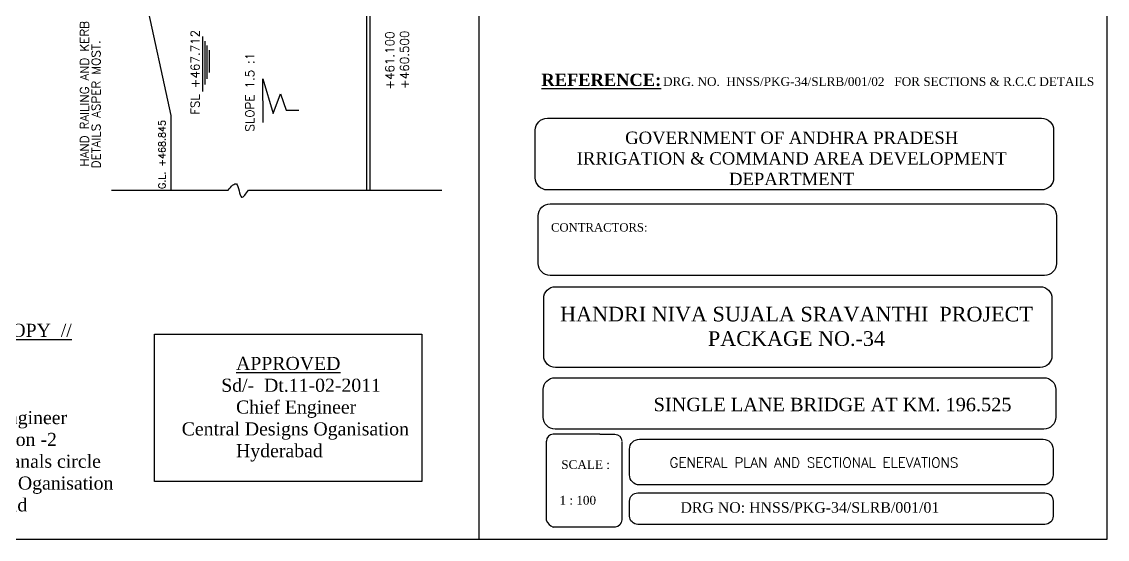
# Model space of a CAD drawing. Header units: millimetres. Extents: x 173 to 1182, y 876 to 1915.
# Drawn here: x 757.1 to 1068.3, y 876.3 to 1024.5 of the extents above; entities that cross this region are included whole.
import ezdxf

# ---------------------------------------------------------------- set-up
doc = ezdxf.new("R2010")
doc.units = ezdxf.units.MM
doc.layers.add('SHEET', color=3, linetype='Continuous')
doc.styles.add('ROMANS', font='romans')
doc.styles.get("Standard").update_dxf_attribs({"font": 'times.ttf'})

msp = doc.modelspace()

# ---------------------------------------------------------------- linework, layer by layer
at = {"color": 0}
for p, q in [((888.25993, 876.28119), (888.25993, 1471.28119)), ((1068.25993, 876.28119), (1068.25993, 1471.28119)), ((855.8982, 1216.14457), (855.8982, 976.32263)), ((856.8982, 1216.14457), (856.8982, 976.32263)), ((791.90019, 1034.14171), (799.8982, 997.66492)), ((808.8982, 1020.26987), (808.8982, 1004.57539)), ((809.57979, 1018.93327), (809.57979, 1006.54788)), ((810.17619, 1017.76373), (810.17619, 1008.1484)), ((810.85778, 1016.42713), (810.85778, 1009.97756)), ((826.35918, 995.68899), (826.25636, 1008.17325)), ((826.25636, 1008.17325), (829.14953, 998.209)), ((829.14953, 998.209), (831.28953, 1003.84492)), ((831.28953, 1003.84492), (832.88971, 999.17618)), ((832.88971, 999.17618), (836.51101, 999.20601)), ((799.8982, 997.66492), (799.8982, 976.32263)), ((782.82702, 976.29411), (816.25213, 976.29411)), ((822.10789, 976.29411), (877.53143, 976.29411)), ((922.85933, 906.34443), (909.41927, 906.34443)), ((907.48745, 881.73335), (907.48745, 904.41261)), ((929.14369, 904.20363), (929.14369, 881.79403)), ((927.3013, 879.76962), (909.41927, 879.76962)), ((173.25993, 876.28119), (1068.25993, 876.28119))]:
    msp.add_line(p, q, dxfattribs=at)
for points in [[(907.7808, 996.90418), (1049.41798, 996.90418, -0.414213562), (1052.88222, 993.43995), (1052.88222, 979.81673, -0.414213562), (1049.41798, 976.35249), (907.7808, 976.35249, -0.414213562), (904.31656, 979.81673), (904.31656, 993.43995, -0.414213562)], [(908.60164, 972.38421), (1050.23882, 972.38421, -0.414213562), (1053.70306, 968.91997), (1053.70306, 955.29675, -0.414213562), (1050.23882, 951.83251), (908.60164, 951.83251, -0.414213562), (905.1374, 955.29675), (905.1374, 968.91997, -0.414213562)], [(910.11344, 948.62409), (1049.00809, 948.62409, -0.414213562), (1052.40525, 945.22693), (1052.40525, 928.89053, -0.414213562), (1049.00809, 925.49337), (910.11344, 925.49337, -0.414213562), (906.71628, 928.89053), (906.71628, 945.22693, -0.414213562)], [(910.00376, 922.56811), (1050.05587, 922.56811, -0.414213562), (1053.48134, 919.14264), (1053.48134, 911.2644, -0.414213562), (1050.05587, 907.83893), (910.00376, 907.83893, -0.414213562), (906.57829, 911.2644), (906.57829, 919.14264, -0.414213562)], [(934.14607, 904.93798), (1049.89161, 904.93798, -0.414213562), (1052.72258, 902.10701), (1052.72258, 894.69584, -0.414213562), (1049.89161, 891.86487), (934.14607, 891.86487, -0.414213562), (931.3151, 894.69584), (931.3151, 902.10701, -0.414213562)], [(933.73485, 889.57961), (1050.32969, 889.57961, -0.414213562), (1052.73601, 887.17328), (1052.73601, 882.94072, -0.414213562), (1050.32969, 880.5344), (933.73485, 880.5344, -0.414213562), (931.32853, 882.94072), (931.32853, 887.17328, -0.414213562)]]:
    msp.add_lwpolyline(points, format="xyb", close=True, dxfattribs=at)
msp.add_lwpolyline([(795.12828, 935.04817), (871.79159, 935.04817), (871.79159, 892.84574), (795.12828, 892.84574)], close=True)
for points in [[(922.85933, 906.34443), (927.14341, 906.34443, -0.414213562), (929.07523, 904.41261)], [(929.14283, 881.80911, -0.368140093), (927.24601, 879.76271)]]:
    msp.add_lwpolyline(points, format="xyb", dxfattribs=at)
for centre, radius, start, end in [((909.41927, 904.41261), 1.93182, 90, 180), ((910.62959, 882.94287), 3.36689, 200.3157406, 249.7662947)]:
    msp.add_arc(centre, radius, start, end, dxfattribs=at)
msp.add_spline([(816.25213, 976.29411), (818.62704, 978.08202), (820.14877, 974.31281), (822.10789, 976.29411)], degree=3, dxfattribs=at)

# ---------------------------------------------------------------- texts
at = {"color": 0, "style": 'ROMANS'}
for s, height, p in [('HAND RAILING AND KERB', 2.5, (776.34853, 983.06169)), ('FSL +467.712', 2.5, (808.05596, 997.87582)), ('+461.100', 2.5, (863.84207, 1005.05033)), ('+460.500', 2.5, (868.10639, 1005.26996)), ('DETAILS ASPER MOST.', 2.5, (779.66486, 982.54365)), ('SLOPE 1.5 :1', 2.5, (823.74619, 993.06678)), ('G.L. +468.845', 2, (798.3595, 976.63954))]:
    msp.add_text(s, height=height, rotation=90, dxfattribs=at).set_placement(p)
at = {"color": 0}
for s, height, p in [('SINGLE LANE BRIDGE AT KM. 196.525', 3.85, (938.2361, 912.95476)), ('1 : 100', 2.5, (911.24835, 886.21364))]:
    msp.add_text(s, height=height, dxfattribs=at).set_placement(p)
for s, insert, char_height, width, attachment_point in [('{\\fTimes New Roman|b1|i0|c0|p18;\\LREFERENCE:}', (906.04979, 1009.63813), 3.5, 92, 1), ('DRG. NO.  HNSS/PKG-34/SLRB/001/02   FOR SECTIONS & R.C.C DETAILS', (940.93095, 1008.63813), 2.5, 130.5, 1), ('HANDRI NIVA SUJALA SRAVANTHI  PROJECT\\PPACKAGE NO.-34', (979.17697, 942.88435), 4.2, 180, 2), ('{\\Fromans.shx|c1;GENERAL PLAN\\Fromans.shx|c0; AND \\Fromans.shx|c1;SECTIONAL ELEVATION\\Fromans.shx|c0;S\\Fromans.shx|c1; }', (942.81881, 899.67823), 2.830968, 111.1817851, 1), ('SCALE :', (911.75582, 898.93048), 2.5, 25.272, 1)]:
    msp.add_mtext(s, dxfattribs=dict(at, insert=insert, char_height=char_height, width=width, attachment_point=attachment_point))
at = {"char_height": 3.75, "attachment_point": 1}
for s, insert, width in [('                       {\\L//  TRUE COPY  //}\\P                       \\P\\P\\P^I^IExecutive Engineer\\P                       Canal division -2\\P^I       Barrages and canals circle \\P                Central Designs Oganisation\\P                           Hyderabad', (695.61254, 938.01989), 91.3235094), ('                           {\\LAPPROVED}\\P                        Sd/-  Dt.11-02-2011\\P                           Chief Engineer\\P                Central Designs Oganisation\\P                           Hyderabad', (780.31483, 928.53304), 255)]:
    msp.add_mtext(s, dxfattribs=dict(at, insert=insert, width=width))
at = {"layer": 'SHEET', "color": 0}
msp.add_text('DRG NO: HNSS/PKG-34/SLRB/001/01', height=3.0079035, dxfattribs=at).set_placement((945.90854, 883.89573))
for s, insert, char_height, width, attachment_point in [('GOVERNMENT OF ANDHRA PRADESH\\PIRRIGATION & COMMAND AREA DEVELOPMENT DEPARTMENT', (977.81075, 985.39239), 3.53871, 136.012937, 5), ('CONTRACTORS:', (908.81417, 965.60527), 2.4063228, 35.8252135, 4)]:
    msp.add_mtext(s, dxfattribs=dict(at, insert=insert, char_height=char_height, width=width, attachment_point=attachment_point))

doc.saveas('drawing.dxf')
